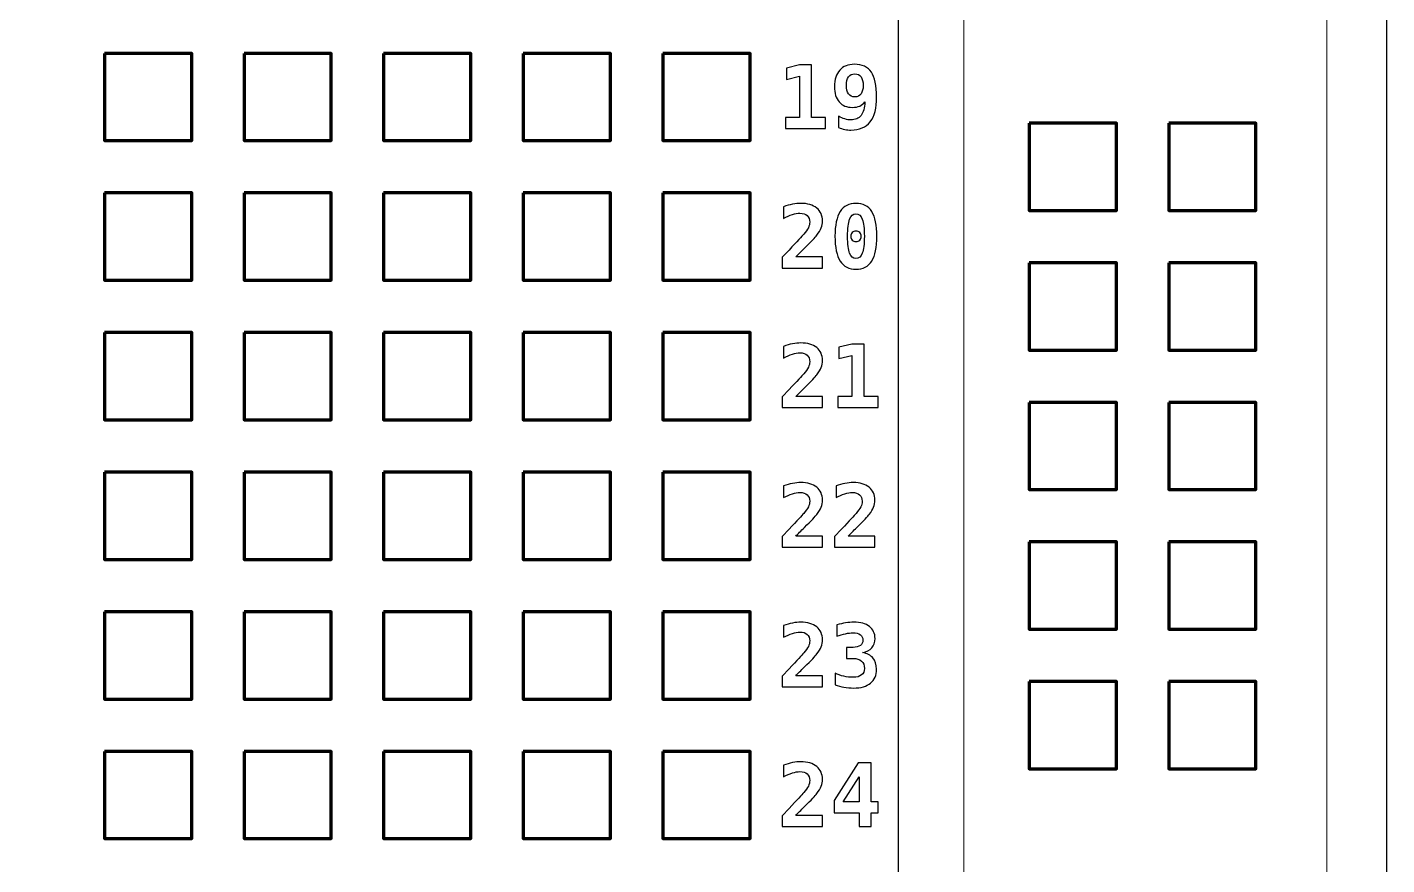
# Model space of a CAD drawing. Header units: centimetres. Extents: x -16.4 to -4.5, y -20.8 to -8.9.
# Drawn here: x -10.339 to -7.865, y -17.446 to -15.922 of the extents above; entities that cross this region are included whole.
import ezdxf

# ---------------------------------------------------------------- set-up
doc = ezdxf.new("R2010")
doc.units = ezdxf.units.CM
doc.header["$MEASUREMENT"] = 0
doc.layers.add('Layer 1', color=7, linetype='Continuous')

msp = doc.modelspace()

# ---------------------------------------------------------------- linework, layer by layer
at = {"layer": 'Layer 1', "color": 250, "lineweight": 5}
msp.add_open_spline([(-12.24632, -10.9682), (-12.24632, -10.9682), (-8.75382, -10.9682), (-8.75382, -10.9682), (-8.75382, -10.9682), (-8.75382, -10.9682), (-8.75382, -19.3502), (-8.75382, -19.3502), (-8.75382, -19.3502), (-8.75382, -19.3502), (-12.24632, -19.3502), (-12.24632, -19.3502), (-12.24632, -19.3502), (-12.24632, -19.3502), (-12.24632, -10.9682), (-12.24632, -10.9682)], degree=3, knots=[0, 0, 0, 0, 0.25, 0.25, 0.25, 0.25, 0.5, 0.5, 0.5, 0.5, 0.75, 0.75, 0.75, 0.75, 1, 1, 1, 1], dxfattribs=at)
at = {"layer": 'Layer 1', "color": 250, "lineweight": 25}
msp.add_open_spline([(-8.75386, -10.9682), (-8.75386, -10.9682), (-7.86486, -10.9682), (-7.86486, -10.9682), (-7.86486, -10.9682), (-7.86486, -10.9682), (-7.86486, -19.3502), (-7.86486, -19.3502), (-7.86486, -19.3502), (-7.86486, -19.3502), (-8.75386, -19.3502), (-8.75386, -19.3502), (-8.75386, -19.3502), (-8.75386, -19.3502), (-8.75386, -10.9682), (-8.75386, -10.9682)], degree=3, knots=[0, 0, 0, 0, 0.25, 0.25, 0.25, 0.25, 0.5, 0.5, 0.5, 0.5, 0.75, 0.75, 0.75, 0.75, 1, 1, 1, 1], dxfattribs=at)
at = {"layer": 'Layer 1', "color": 1, "lineweight": 20}
msp.add_open_spline([(-8.63448, -11.39342), (-8.63448, -11.39342), (-8.63448, -18.92579), (-8.63448, -18.92579)], degree=3, dxfattribs=at)
at = {"layer": 'Layer 1', "color": 186, "lineweight": 20}
msp.add_open_spline([(-7.97408, -11.39342), (-7.97408, -11.39342), (-7.97408, -18.92579), (-7.97408, -18.92579)], degree=3, dxfattribs=at)
at = {"layer": 'Layer 1', "color": 250, "lineweight": 158}
for points in [[(-10.19844, -15.96923), (-10.19844, -15.96923), (-10.03969, -15.96923), (-10.03969, -15.96923), (-10.03969, -15.96923), (-10.03969, -15.96923), (-10.03969, -16.12798), (-10.03969, -16.12798), (-10.03969, -16.12798), (-10.03969, -16.12798), (-10.19844, -16.12798), (-10.19844, -16.12798), (-10.19844, -16.12798), (-10.19844, -16.12798), (-10.19844, -15.96923), (-10.19844, -15.96923)], [(-9.94444, -15.96923), (-9.94444, -15.96923), (-9.78569, -15.96923), (-9.78569, -15.96923), (-9.78569, -15.96923), (-9.78569, -15.96923), (-9.78569, -16.12798), (-9.78569, -16.12798), (-9.78569, -16.12798), (-9.78569, -16.12798), (-9.94444, -16.12798), (-9.94444, -16.12798), (-9.94444, -16.12798), (-9.94444, -16.12798), (-9.94444, -15.96923), (-9.94444, -15.96923)], [(-9.69044, -15.96923), (-9.69044, -15.96923), (-9.53169, -15.96923), (-9.53169, -15.96923), (-9.53169, -15.96923), (-9.53169, -15.96923), (-9.53169, -16.12798), (-9.53169, -16.12798), (-9.53169, -16.12798), (-9.53169, -16.12798), (-9.69044, -16.12798), (-9.69044, -16.12798), (-9.69044, -16.12798), (-9.69044, -16.12798), (-9.69044, -15.96923), (-9.69044, -15.96923)], [(-9.43644, -15.96923), (-9.43644, -15.96923), (-9.27769, -15.96923), (-9.27769, -15.96923), (-9.27769, -15.96923), (-9.27769, -15.96923), (-9.27769, -16.12798), (-9.27769, -16.12798), (-9.27769, -16.12798), (-9.27769, -16.12798), (-9.43644, -16.12798), (-9.43644, -16.12798), (-9.43644, -16.12798), (-9.43644, -16.12798), (-9.43644, -15.96923), (-9.43644, -15.96923)], [(-9.18244, -15.96923), (-9.18244, -15.96923), (-9.02369, -15.96923), (-9.02369, -15.96923), (-9.02369, -15.96923), (-9.02369, -15.96923), (-9.02369, -16.12798), (-9.02369, -16.12798), (-9.02369, -16.12798), (-9.02369, -16.12798), (-9.18244, -16.12798), (-9.18244, -16.12798), (-9.18244, -16.12798), (-9.18244, -16.12798), (-9.18244, -15.96923), (-9.18244, -15.96923)], [(-8.51573, -16.09623), (-8.51573, -16.09623), (-8.35698, -16.09623), (-8.35698, -16.09623), (-8.35698, -16.09623), (-8.35698, -16.09623), (-8.35698, -16.25498), (-8.35698, -16.25498), (-8.35698, -16.25498), (-8.35698, -16.25498), (-8.51573, -16.25498), (-8.51573, -16.25498), (-8.51573, -16.25498), (-8.51573, -16.25498), (-8.51573, -16.09623), (-8.51573, -16.09623)], [(-8.26173, -16.09623), (-8.26173, -16.09623), (-8.10298, -16.09623), (-8.10298, -16.09623), (-8.10298, -16.09623), (-8.10298, -16.09623), (-8.10298, -16.25498), (-8.10298, -16.25498), (-8.10298, -16.25498), (-8.10298, -16.25498), (-8.26173, -16.25498), (-8.26173, -16.25498), (-8.26173, -16.25498), (-8.26173, -16.25498), (-8.26173, -16.09623), (-8.26173, -16.09623)], [(-10.19844, -16.22323), (-10.19844, -16.22323), (-10.03969, -16.22323), (-10.03969, -16.22323), (-10.03969, -16.22323), (-10.03969, -16.22323), (-10.03969, -16.38198), (-10.03969, -16.38198), (-10.03969, -16.38198), (-10.03969, -16.38198), (-10.19844, -16.38198), (-10.19844, -16.38198), (-10.19844, -16.38198), (-10.19844, -16.38198), (-10.19844, -16.22323), (-10.19844, -16.22323)], [(-9.94444, -16.22323), (-9.94444, -16.22323), (-9.78569, -16.22323), (-9.78569, -16.22323), (-9.78569, -16.22323), (-9.78569, -16.22323), (-9.78569, -16.38198), (-9.78569, -16.38198), (-9.78569, -16.38198), (-9.78569, -16.38198), (-9.94444, -16.38198), (-9.94444, -16.38198), (-9.94444, -16.38198), (-9.94444, -16.38198), (-9.94444, -16.22323), (-9.94444, -16.22323)], [(-9.69044, -16.22323), (-9.69044, -16.22323), (-9.53169, -16.22323), (-9.53169, -16.22323), (-9.53169, -16.22323), (-9.53169, -16.22323), (-9.53169, -16.38198), (-9.53169, -16.38198), (-9.53169, -16.38198), (-9.53169, -16.38198), (-9.69044, -16.38198), (-9.69044, -16.38198), (-9.69044, -16.38198), (-9.69044, -16.38198), (-9.69044, -16.22323), (-9.69044, -16.22323)], [(-9.43644, -16.22323), (-9.43644, -16.22323), (-9.27769, -16.22323), (-9.27769, -16.22323), (-9.27769, -16.22323), (-9.27769, -16.22323), (-9.27769, -16.38198), (-9.27769, -16.38198), (-9.27769, -16.38198), (-9.27769, -16.38198), (-9.43644, -16.38198), (-9.43644, -16.38198), (-9.43644, -16.38198), (-9.43644, -16.38198), (-9.43644, -16.22323), (-9.43644, -16.22323)], [(-9.18244, -16.22323), (-9.18244, -16.22323), (-9.02369, -16.22323), (-9.02369, -16.22323), (-9.02369, -16.22323), (-9.02369, -16.22323), (-9.02369, -16.38198), (-9.02369, -16.38198), (-9.02369, -16.38198), (-9.02369, -16.38198), (-9.18244, -16.38198), (-9.18244, -16.38198), (-9.18244, -16.38198), (-9.18244, -16.38198), (-9.18244, -16.22323), (-9.18244, -16.22323)], [(-8.51573, -16.35023), (-8.51573, -16.35023), (-8.35698, -16.35023), (-8.35698, -16.35023), (-8.35698, -16.35023), (-8.35698, -16.35023), (-8.35698, -16.50898), (-8.35698, -16.50898), (-8.35698, -16.50898), (-8.35698, -16.50898), (-8.51573, -16.50898), (-8.51573, -16.50898), (-8.51573, -16.50898), (-8.51573, -16.50898), (-8.51573, -16.35023), (-8.51573, -16.35023)], [(-8.26173, -16.35023), (-8.26173, -16.35023), (-8.10298, -16.35023), (-8.10298, -16.35023), (-8.10298, -16.35023), (-8.10298, -16.35023), (-8.10298, -16.50898), (-8.10298, -16.50898), (-8.10298, -16.50898), (-8.10298, -16.50898), (-8.26173, -16.50898), (-8.26173, -16.50898), (-8.26173, -16.50898), (-8.26173, -16.50898), (-8.26173, -16.35023), (-8.26173, -16.35023)], [(-10.19844, -16.47723), (-10.19844, -16.47723), (-10.03969, -16.47723), (-10.03969, -16.47723), (-10.03969, -16.47723), (-10.03969, -16.47723), (-10.03969, -16.63598), (-10.03969, -16.63598), (-10.03969, -16.63598), (-10.03969, -16.63598), (-10.19844, -16.63598), (-10.19844, -16.63598), (-10.19844, -16.63598), (-10.19844, -16.63598), (-10.19844, -16.47723), (-10.19844, -16.47723)], [(-9.94444, -16.47723), (-9.94444, -16.47723), (-9.78569, -16.47723), (-9.78569, -16.47723), (-9.78569, -16.47723), (-9.78569, -16.47723), (-9.78569, -16.63598), (-9.78569, -16.63598), (-9.78569, -16.63598), (-9.78569, -16.63598), (-9.94444, -16.63598), (-9.94444, -16.63598), (-9.94444, -16.63598), (-9.94444, -16.63598), (-9.94444, -16.47723), (-9.94444, -16.47723)], [(-9.69044, -16.47723), (-9.69044, -16.47723), (-9.53169, -16.47723), (-9.53169, -16.47723), (-9.53169, -16.47723), (-9.53169, -16.47723), (-9.53169, -16.63598), (-9.53169, -16.63598), (-9.53169, -16.63598), (-9.53169, -16.63598), (-9.69044, -16.63598), (-9.69044, -16.63598), (-9.69044, -16.63598), (-9.69044, -16.63598), (-9.69044, -16.47723), (-9.69044, -16.47723)], [(-9.43644, -16.47723), (-9.43644, -16.47723), (-9.27769, -16.47723), (-9.27769, -16.47723), (-9.27769, -16.47723), (-9.27769, -16.47723), (-9.27769, -16.63598), (-9.27769, -16.63598), (-9.27769, -16.63598), (-9.27769, -16.63598), (-9.43644, -16.63598), (-9.43644, -16.63598), (-9.43644, -16.63598), (-9.43644, -16.63598), (-9.43644, -16.47723), (-9.43644, -16.47723)], [(-9.18244, -16.47723), (-9.18244, -16.47723), (-9.02369, -16.47723), (-9.02369, -16.47723), (-9.02369, -16.47723), (-9.02369, -16.47723), (-9.02369, -16.63598), (-9.02369, -16.63598), (-9.02369, -16.63598), (-9.02369, -16.63598), (-9.18244, -16.63598), (-9.18244, -16.63598), (-9.18244, -16.63598), (-9.18244, -16.63598), (-9.18244, -16.47723), (-9.18244, -16.47723)], [(-8.51573, -16.60423), (-8.51573, -16.60423), (-8.35698, -16.60423), (-8.35698, -16.60423), (-8.35698, -16.60423), (-8.35698, -16.60423), (-8.35698, -16.76298), (-8.35698, -16.76298), (-8.35698, -16.76298), (-8.35698, -16.76298), (-8.51573, -16.76298), (-8.51573, -16.76298), (-8.51573, -16.76298), (-8.51573, -16.76298), (-8.51573, -16.60423), (-8.51573, -16.60423)], [(-8.26173, -16.60423), (-8.26173, -16.60423), (-8.10298, -16.60423), (-8.10298, -16.60423), (-8.10298, -16.60423), (-8.10298, -16.60423), (-8.10298, -16.76298), (-8.10298, -16.76298), (-8.10298, -16.76298), (-8.10298, -16.76298), (-8.26173, -16.76298), (-8.26173, -16.76298), (-8.26173, -16.76298), (-8.26173, -16.76298), (-8.26173, -16.60423), (-8.26173, -16.60423)], [(-10.19844, -16.73123), (-10.19844, -16.73123), (-10.03969, -16.73123), (-10.03969, -16.73123), (-10.03969, -16.73123), (-10.03969, -16.73123), (-10.03969, -16.88998), (-10.03969, -16.88998), (-10.03969, -16.88998), (-10.03969, -16.88998), (-10.19844, -16.88998), (-10.19844, -16.88998), (-10.19844, -16.88998), (-10.19844, -16.88998), (-10.19844, -16.73123), (-10.19844, -16.73123)], [(-9.94444, -16.73123), (-9.94444, -16.73123), (-9.78569, -16.73123), (-9.78569, -16.73123), (-9.78569, -16.73123), (-9.78569, -16.73123), (-9.78569, -16.88998), (-9.78569, -16.88998), (-9.78569, -16.88998), (-9.78569, -16.88998), (-9.94444, -16.88998), (-9.94444, -16.88998), (-9.94444, -16.88998), (-9.94444, -16.88998), (-9.94444, -16.73123), (-9.94444, -16.73123)], [(-9.69044, -16.73123), (-9.69044, -16.73123), (-9.53169, -16.73123), (-9.53169, -16.73123), (-9.53169, -16.73123), (-9.53169, -16.73123), (-9.53169, -16.88998), (-9.53169, -16.88998), (-9.53169, -16.88998), (-9.53169, -16.88998), (-9.69044, -16.88998), (-9.69044, -16.88998), (-9.69044, -16.88998), (-9.69044, -16.88998), (-9.69044, -16.73123), (-9.69044, -16.73123)], [(-9.43644, -16.73123), (-9.43644, -16.73123), (-9.27769, -16.73123), (-9.27769, -16.73123), (-9.27769, -16.73123), (-9.27769, -16.73123), (-9.27769, -16.88998), (-9.27769, -16.88998), (-9.27769, -16.88998), (-9.27769, -16.88998), (-9.43644, -16.88998), (-9.43644, -16.88998), (-9.43644, -16.88998), (-9.43644, -16.88998), (-9.43644, -16.73123), (-9.43644, -16.73123)], [(-9.18244, -16.73123), (-9.18244, -16.73123), (-9.02369, -16.73123), (-9.02369, -16.73123), (-9.02369, -16.73123), (-9.02369, -16.73123), (-9.02369, -16.88998), (-9.02369, -16.88998), (-9.02369, -16.88998), (-9.02369, -16.88998), (-9.18244, -16.88998), (-9.18244, -16.88998), (-9.18244, -16.88998), (-9.18244, -16.88998), (-9.18244, -16.73123), (-9.18244, -16.73123)], [(-8.51573, -16.85823), (-8.51573, -16.85823), (-8.35698, -16.85823), (-8.35698, -16.85823), (-8.35698, -16.85823), (-8.35698, -16.85823), (-8.35698, -17.01698), (-8.35698, -17.01698), (-8.35698, -17.01698), (-8.35698, -17.01698), (-8.51573, -17.01698), (-8.51573, -17.01698), (-8.51573, -17.01698), (-8.51573, -17.01698), (-8.51573, -16.85823), (-8.51573, -16.85823)], [(-8.26173, -16.85823), (-8.26173, -16.85823), (-8.10298, -16.85823), (-8.10298, -16.85823), (-8.10298, -16.85823), (-8.10298, -16.85823), (-8.10298, -17.01698), (-8.10298, -17.01698), (-8.10298, -17.01698), (-8.10298, -17.01698), (-8.26173, -17.01698), (-8.26173, -17.01698), (-8.26173, -17.01698), (-8.26173, -17.01698), (-8.26173, -16.85823), (-8.26173, -16.85823)], [(-10.19844, -16.98523), (-10.19844, -16.98523), (-10.03969, -16.98523), (-10.03969, -16.98523), (-10.03969, -16.98523), (-10.03969, -16.98523), (-10.03969, -17.14398), (-10.03969, -17.14398), (-10.03969, -17.14398), (-10.03969, -17.14398), (-10.19844, -17.14398), (-10.19844, -17.14398), (-10.19844, -17.14398), (-10.19844, -17.14398), (-10.19844, -16.98523), (-10.19844, -16.98523)], [(-9.94444, -16.98523), (-9.94444, -16.98523), (-9.78569, -16.98523), (-9.78569, -16.98523), (-9.78569, -16.98523), (-9.78569, -16.98523), (-9.78569, -17.14398), (-9.78569, -17.14398), (-9.78569, -17.14398), (-9.78569, -17.14398), (-9.94444, -17.14398), (-9.94444, -17.14398), (-9.94444, -17.14398), (-9.94444, -17.14398), (-9.94444, -16.98523), (-9.94444, -16.98523)], [(-9.69044, -16.98523), (-9.69044, -16.98523), (-9.53169, -16.98523), (-9.53169, -16.98523), (-9.53169, -16.98523), (-9.53169, -16.98523), (-9.53169, -17.14398), (-9.53169, -17.14398), (-9.53169, -17.14398), (-9.53169, -17.14398), (-9.69044, -17.14398), (-9.69044, -17.14398), (-9.69044, -17.14398), (-9.69044, -17.14398), (-9.69044, -16.98523), (-9.69044, -16.98523)], [(-9.43644, -16.98523), (-9.43644, -16.98523), (-9.27769, -16.98523), (-9.27769, -16.98523), (-9.27769, -16.98523), (-9.27769, -16.98523), (-9.27769, -17.14398), (-9.27769, -17.14398), (-9.27769, -17.14398), (-9.27769, -17.14398), (-9.43644, -17.14398), (-9.43644, -17.14398), (-9.43644, -17.14398), (-9.43644, -17.14398), (-9.43644, -16.98523), (-9.43644, -16.98523)], [(-9.18244, -16.98523), (-9.18244, -16.98523), (-9.02369, -16.98523), (-9.02369, -16.98523), (-9.02369, -16.98523), (-9.02369, -16.98523), (-9.02369, -17.14398), (-9.02369, -17.14398), (-9.02369, -17.14398), (-9.02369, -17.14398), (-9.18244, -17.14398), (-9.18244, -17.14398), (-9.18244, -17.14398), (-9.18244, -17.14398), (-9.18244, -16.98523), (-9.18244, -16.98523)], [(-8.51573, -17.11223), (-8.51573, -17.11223), (-8.35698, -17.11223), (-8.35698, -17.11223), (-8.35698, -17.11223), (-8.35698, -17.11223), (-8.35698, -17.27098), (-8.35698, -17.27098), (-8.35698, -17.27098), (-8.35698, -17.27098), (-8.51573, -17.27098), (-8.51573, -17.27098), (-8.51573, -17.27098), (-8.51573, -17.27098), (-8.51573, -17.11223), (-8.51573, -17.11223)], [(-8.26173, -17.11223), (-8.26173, -17.11223), (-8.10298, -17.11223), (-8.10298, -17.11223), (-8.10298, -17.11223), (-8.10298, -17.11223), (-8.10298, -17.27098), (-8.10298, -17.27098), (-8.10298, -17.27098), (-8.10298, -17.27098), (-8.26173, -17.27098), (-8.26173, -17.27098), (-8.26173, -17.27098), (-8.26173, -17.27098), (-8.26173, -17.11223), (-8.26173, -17.11223)], [(-10.19844, -17.23923), (-10.19844, -17.23923), (-10.03969, -17.23923), (-10.03969, -17.23923), (-10.03969, -17.23923), (-10.03969, -17.23923), (-10.03969, -17.39798), (-10.03969, -17.39798), (-10.03969, -17.39798), (-10.03969, -17.39798), (-10.19844, -17.39798), (-10.19844, -17.39798), (-10.19844, -17.39798), (-10.19844, -17.39798), (-10.19844, -17.23923), (-10.19844, -17.23923)], [(-9.94444, -17.23923), (-9.94444, -17.23923), (-9.78569, -17.23923), (-9.78569, -17.23923), (-9.78569, -17.23923), (-9.78569, -17.23923), (-9.78569, -17.39798), (-9.78569, -17.39798), (-9.78569, -17.39798), (-9.78569, -17.39798), (-9.94444, -17.39798), (-9.94444, -17.39798), (-9.94444, -17.39798), (-9.94444, -17.39798), (-9.94444, -17.23923), (-9.94444, -17.23923)], [(-9.69044, -17.23923), (-9.69044, -17.23923), (-9.53169, -17.23923), (-9.53169, -17.23923), (-9.53169, -17.23923), (-9.53169, -17.23923), (-9.53169, -17.39798), (-9.53169, -17.39798), (-9.53169, -17.39798), (-9.53169, -17.39798), (-9.69044, -17.39798), (-9.69044, -17.39798), (-9.69044, -17.39798), (-9.69044, -17.39798), (-9.69044, -17.23923), (-9.69044, -17.23923)], [(-9.43644, -17.23923), (-9.43644, -17.23923), (-9.27769, -17.23923), (-9.27769, -17.23923), (-9.27769, -17.23923), (-9.27769, -17.23923), (-9.27769, -17.39798), (-9.27769, -17.39798), (-9.27769, -17.39798), (-9.27769, -17.39798), (-9.43644, -17.39798), (-9.43644, -17.39798), (-9.43644, -17.39798), (-9.43644, -17.39798), (-9.43644, -17.23923), (-9.43644, -17.23923)], [(-9.18244, -17.23923), (-9.18244, -17.23923), (-9.02369, -17.23923), (-9.02369, -17.23923), (-9.02369, -17.23923), (-9.02369, -17.23923), (-9.02369, -17.39798), (-9.02369, -17.39798), (-9.02369, -17.39798), (-9.02369, -17.39798), (-9.18244, -17.39798), (-9.18244, -17.39798), (-9.18244, -17.39798), (-9.18244, -17.39798), (-9.18244, -17.23923), (-9.18244, -17.23923)]]:
    msp.add_open_spline(points, degree=3, knots=[0, 0, 0, 0, 0.25, 0.25, 0.25, 0.25, 0.5, 0.5, 0.5, 0.5, 0.75, 0.75, 0.75, 0.75, 1, 1, 1, 1], dxfattribs=at)
at = {"layer": 'Layer 1'}
for points, knots in [([(-8.95938, -16.08562), (-8.95938, -16.08562), (-8.93385, -16.08562), (-8.93385, -16.08562), (-8.93385, -16.08562), (-8.93385, -16.08562), (-8.93385, -16.01064), (-8.93385, -16.01064), (-8.93385, -16.01064), (-8.93385, -16.01064), (-8.95758, -16.01653), (-8.95758, -16.01653), (-8.95758, -16.01653), (-8.95758, -16.01653), (-8.95758, -15.99595), (-8.95758, -15.99595), (-8.95758, -15.99595), (-8.95758, -15.99595), (-8.93369, -15.99022), (-8.93369, -15.99022), (-8.93369, -15.99022), (-8.93369, -15.99022), (-8.91164, -15.99022), (-8.91164, -15.99022), (-8.91164, -15.99022), (-8.91164, -15.99022), (-8.91164, -16.08562), (-8.91164, -16.08562), (-8.91164, -16.08562), (-8.91164, -16.08562), (-8.88611, -16.08562), (-8.88611, -16.08562), (-8.88611, -16.08562), (-8.88611, -16.08562), (-8.88611, -16.10574), (-8.88611, -16.10574), (-8.88611, -16.10574), (-8.88611, -16.10574), (-8.95938, -16.10574), (-8.95938, -16.10574), (-8.95938, -16.10574), (-8.95938, -16.10574), (-8.95938, -16.08562), (-8.95938, -16.08562)], [0, 0, 0, 0, 0.0909091, 0.0909091, 0.0909091, 0.0909091, 0.1818182, 0.1818182, 0.1818182, 0.1818182, 0.2727273, 0.2727273, 0.2727273, 0.2727273, 0.3636364, 0.3636364, 0.3636364, 0.3636364, 0.4545455, 0.4545455, 0.4545455, 0.4545455, 0.5454545, 0.5454545, 0.5454545, 0.5454545, 0.6363636, 0.6363636, 0.6363636, 0.6363636, 0.7272727, 0.7272727, 0.7272727, 0.7272727, 0.8181818, 0.8181818, 0.8181818, 0.8181818, 0.9090909, 0.9090909, 0.9090909, 0.9090909, 1, 1, 1, 1]), ([(-8.86285, -16.10418), (-8.86285, -16.10418), (-8.86285, -16.08337), (-8.86285, -16.08337), (-8.86285, -16.08337), (-8.85878, -16.08575), (-8.85487, -16.08749), (-8.85113, -16.08863), (-8.85113, -16.08863), (-8.84741, -16.08976), (-8.84381, -16.09034), (-8.84035, -16.09034), (-8.84035, -16.09034), (-8.83217, -16.09034), (-8.82591, -16.0876), (-8.8216, -16.0821), (-8.8216, -16.0821), (-8.8173, -16.07661), (-8.81503, -16.0684), (-8.81476, -16.05746), (-8.81476, -16.05746), (-8.81719, -16.06082), (-8.82028, -16.06333), (-8.82403, -16.06502), (-8.82403, -16.06502), (-8.82781, -16.06668), (-8.83227, -16.06752), (-8.83742, -16.06752), (-8.83742, -16.06752), (-8.8478, -16.06752), (-8.85579, -16.06422), (-8.86147, -16.05765), (-8.86147, -16.05765), (-8.86715, -16.05107), (-8.86998, -16.04175), (-8.86998, -16.02968), (-8.86998, -16.02968), (-8.86998, -16.01679), (-8.86681, -16.00681), (-8.86047, -15.99973), (-8.86047, -15.99973), (-8.8541, -15.99268), (-8.84516, -15.98914), (-8.83354, -15.98914), (-8.83354, -15.98914), (-8.81946, -15.98914), (-8.80924, -15.99384), (-8.80288, -16.00327), (-8.80288, -16.00327), (-8.79652, -16.01267), (-8.79333, -16.02788), (-8.79333, -16.04888), (-8.79333, -16.04888), (-8.79333, -16.06882), (-8.79721, -16.08379), (-8.80499, -16.09378), (-8.80499, -16.09378), (-8.81278, -16.10376), (-8.82446, -16.10875), (-8.84004, -16.10875), (-8.84004, -16.10875), (-8.84366, -16.10875), (-8.84738, -16.10835), (-8.85121, -16.10759), (-8.85121, -16.10759), (-8.85506, -16.10682), (-8.85894, -16.10569), (-8.86285, -16.10418)], [0, 0, 0, 0, 0.0588235, 0.0588235, 0.0588235, 0.0588235, 0.1176471, 0.1176471, 0.1176471, 0.1176471, 0.1764706, 0.1764706, 0.1764706, 0.1764706, 0.2352941, 0.2352941, 0.2352941, 0.2352941, 0.2941176, 0.2941176, 0.2941176, 0.2941176, 0.3529412, 0.3529412, 0.3529412, 0.3529412, 0.4117647, 0.4117647, 0.4117647, 0.4117647, 0.4705882, 0.4705882, 0.4705882, 0.4705882, 0.5294118, 0.5294118, 0.5294118, 0.5294118, 0.5882353, 0.5882353, 0.5882353, 0.5882353, 0.6470588, 0.6470588, 0.6470588, 0.6470588, 0.7058824, 0.7058824, 0.7058824, 0.7058824, 0.7647059, 0.7647059, 0.7647059, 0.7647059, 0.8235294, 0.8235294, 0.8235294, 0.8235294, 0.8823529, 0.8823529, 0.8823529, 0.8823529, 0.9411765, 0.9411765, 0.9411765, 0.9411765, 1, 1, 1, 1]), ([(-8.83293, -16.0484), (-8.82805, -16.0484), (-8.8243, -16.04661), (-8.82168, -16.04302), (-8.82168, -16.04302), (-8.81907, -16.03945), (-8.81777, -16.03425), (-8.81777, -16.02743), (-8.81777, -16.02743), (-8.81777, -16.02067), (-8.81907, -16.0155), (-8.82168, -16.01193), (-8.82168, -16.01193), (-8.8243, -16.00834), (-8.82805, -16.00654), (-8.83293, -16.00654), (-8.83293, -16.00654), (-8.8379, -16.00654), (-8.8417, -16.00834), (-8.84434, -16.01193), (-8.84434, -16.01193), (-8.84701, -16.0155), (-8.84833, -16.02067), (-8.84833, -16.02743), (-8.84833, -16.02743), (-8.84833, -16.0342), (-8.84701, -16.03937), (-8.84434, -16.04299), (-8.84434, -16.04299), (-8.8417, -16.04661), (-8.8379, -16.0484), (-8.83293, -16.0484)], [0, 0, 0, 0, 0.125, 0.125, 0.125, 0.125, 0.25, 0.25, 0.25, 0.25, 0.375, 0.375, 0.375, 0.375, 0.5, 0.5, 0.5, 0.5, 0.625, 0.625, 0.625, 0.625, 0.75, 0.75, 0.75, 0.75, 0.875, 0.875, 0.875, 0.875, 1, 1, 1, 1]), ([(-8.94037, -16.33962), (-8.94037, -16.33962), (-8.89171, -16.33962), (-8.89171, -16.33962), (-8.89171, -16.33962), (-8.89171, -16.33962), (-8.89171, -16.35974), (-8.89171, -16.35974), (-8.89171, -16.35974), (-8.89171, -16.35974), (-8.96503, -16.35974), (-8.96503, -16.35974), (-8.96503, -16.35974), (-8.96503, -16.35974), (-8.96503, -16.34022), (-8.96503, -16.34022), (-8.96503, -16.34022), (-8.96503, -16.34022), (-8.95264, -16.3271), (-8.95264, -16.3271), (-8.95264, -16.3271), (-8.93797, -16.31146), (-8.92904, -16.30185), (-8.9259, -16.29823), (-8.9259, -16.29823), (-8.92204, -16.29379), (-8.91924, -16.28986), (-8.91755, -16.28643), (-8.91755, -16.28643), (-8.91584, -16.28299), (-8.91499, -16.27961), (-8.91499, -16.27626), (-8.91499, -16.27626), (-8.91499, -16.27111), (-8.91655, -16.26712), (-8.91967, -16.26432), (-8.91967, -16.26432), (-8.92278, -16.26149), (-8.92722, -16.2601), (-8.93293, -16.2601), (-8.93293, -16.2601), (-8.93702, -16.2601), (-8.94159, -16.26091), (-8.94666, -16.26252), (-8.94666, -16.26252), (-8.95175, -16.26416), (-8.95703, -16.26651), (-8.96255, -16.2696), (-8.96255, -16.2696), (-8.96255, -16.2696), (-8.96255, -16.24832), (-8.96255, -16.24832), (-8.96255, -16.24832), (-8.95703, -16.24631), (-8.95164, -16.24478), (-8.94634, -16.24372), (-8.94634, -16.24372), (-8.94106, -16.24266), (-8.93599, -16.24214), (-8.93116, -16.24214), (-8.93116, -16.24214), (-8.91893, -16.24214), (-8.90931, -16.24499), (-8.90234, -16.25069), (-8.90234, -16.25069), (-8.89535, -16.25637), (-8.89187, -16.26416), (-8.89187, -16.27401), (-8.89187, -16.27401), (-8.89187, -16.27856), (-8.89263, -16.28281), (-8.89414, -16.28677), (-8.89414, -16.28677), (-8.89567, -16.29076), (-8.89828, -16.29517), (-8.902, -16.3), (-8.902, -16.3), (-8.90472, -16.30351), (-8.91222, -16.31141), (-8.9245, -16.32369), (-8.9245, -16.32369), (-8.93116, -16.33032), (-8.93644, -16.33565), (-8.94037, -16.33962)], [0, 0, 0, 0, 0.047619, 0.047619, 0.047619, 0.047619, 0.0952381, 0.0952381, 0.0952381, 0.0952381, 0.1428571, 0.1428571, 0.1428571, 0.1428571, 0.1904762, 0.1904762, 0.1904762, 0.1904762, 0.2380952, 0.2380952, 0.2380952, 0.2380952, 0.2857143, 0.2857143, 0.2857143, 0.2857143, 0.3333333, 0.3333333, 0.3333333, 0.3333333, 0.3809524, 0.3809524, 0.3809524, 0.3809524, 0.4285714, 0.4285714, 0.4285714, 0.4285714, 0.4761905, 0.4761905, 0.4761905, 0.4761905, 0.5238095, 0.5238095, 0.5238095, 0.5238095, 0.5714286, 0.5714286, 0.5714286, 0.5714286, 0.6190476, 0.6190476, 0.6190476, 0.6190476, 0.6666667, 0.6666667, 0.6666667, 0.6666667, 0.7142857, 0.7142857, 0.7142857, 0.7142857, 0.7619048, 0.7619048, 0.7619048, 0.7619048, 0.8095238, 0.8095238, 0.8095238, 0.8095238, 0.8571429, 0.8571429, 0.8571429, 0.8571429, 0.9047619, 0.9047619, 0.9047619, 0.9047619, 0.952381, 0.952381, 0.952381, 0.952381, 1, 1, 1, 1]), ([(-8.86905, -16.30209), (-8.86905, -16.28209), (-8.86588, -16.26709), (-8.85954, -16.25711), (-8.85954, -16.25711), (-8.85318, -16.24713), (-8.84366, -16.24214), (-8.8309, -16.24214), (-8.8309, -16.24214), (-8.81812, -16.24214), (-8.80856, -16.2471), (-8.80219, -16.25706), (-8.80219, -16.25706), (-8.79586, -16.26701), (-8.79269, -16.28204), (-8.79269, -16.30209), (-8.79269, -16.30209), (-8.79269, -16.32211), (-8.79586, -16.33711), (-8.80219, -16.34706), (-8.80219, -16.34706), (-8.80856, -16.35702), (-8.81812, -16.36198), (-8.8309, -16.36198), (-8.8309, -16.36198), (-8.84366, -16.36198), (-8.85318, -16.35699), (-8.85954, -16.34701), (-8.85954, -16.34701), (-8.86588, -16.33703), (-8.86905, -16.32205), (-8.86905, -16.30209)], [0, 0, 0, 0, 0.125, 0.125, 0.125, 0.125, 0.25, 0.25, 0.25, 0.25, 0.375, 0.375, 0.375, 0.375, 0.5, 0.5, 0.5, 0.5, 0.625, 0.625, 0.625, 0.625, 0.75, 0.75, 0.75, 0.75, 0.875, 0.875, 0.875, 0.875, 1, 1, 1, 1]), ([(-8.8309, -16.26147), (-8.83618, -16.26147), (-8.84001, -16.26469), (-8.84244, -16.27113), (-8.84244, -16.27113), (-8.84487, -16.2776), (-8.84609, -16.2879), (-8.84609, -16.30209), (-8.84609, -16.30209), (-8.84609, -16.31624), (-8.84487, -16.32652), (-8.84244, -16.33299), (-8.84244, -16.33299), (-8.84001, -16.33943), (-8.83618, -16.34265), (-8.8309, -16.34265), (-8.8309, -16.34265), (-8.82559, -16.34265), (-8.82174, -16.33943), (-8.81931, -16.33299), (-8.81931, -16.33299), (-8.81688, -16.32652), (-8.81566, -16.31624), (-8.81566, -16.30209), (-8.81566, -16.30209), (-8.81566, -16.2879), (-8.81688, -16.2776), (-8.81931, -16.27113), (-8.81931, -16.27113), (-8.82174, -16.26469), (-8.82559, -16.26147), (-8.8309, -16.26147)], [0, 0, 0, 0, 0.125, 0.125, 0.125, 0.125, 0.25, 0.25, 0.25, 0.25, 0.375, 0.375, 0.375, 0.375, 0.5, 0.5, 0.5, 0.5, 0.625, 0.625, 0.625, 0.625, 0.75, 0.75, 0.75, 0.75, 0.875, 0.875, 0.875, 0.875, 1, 1, 1, 1]), ([(-8.84051, -16.30209), (-8.84051, -16.29937), (-8.83959, -16.29707), (-8.83771, -16.29522), (-8.83771, -16.29522), (-8.83587, -16.29335), (-8.83359, -16.29242), (-8.8309, -16.29242), (-8.8309, -16.29242), (-8.82818, -16.29242), (-8.82588, -16.29335), (-8.82403, -16.29522), (-8.82403, -16.29522), (-8.82216, -16.29707), (-8.82123, -16.29937), (-8.82123, -16.30209), (-8.82123, -16.30209), (-8.82123, -16.30478), (-8.82216, -16.30705), (-8.82403, -16.3089), (-8.82403, -16.3089), (-8.82588, -16.31078), (-8.82818, -16.3117), (-8.8309, -16.3117), (-8.8309, -16.3117), (-8.83359, -16.3117), (-8.83587, -16.31078), (-8.83771, -16.30895), (-8.83771, -16.30895), (-8.83959, -16.30713), (-8.84051, -16.30483), (-8.84051, -16.30209)], [0, 0, 0, 0, 0.125, 0.125, 0.125, 0.125, 0.25, 0.25, 0.25, 0.25, 0.375, 0.375, 0.375, 0.375, 0.5, 0.5, 0.5, 0.5, 0.625, 0.625, 0.625, 0.625, 0.75, 0.75, 0.75, 0.75, 0.875, 0.875, 0.875, 0.875, 1, 1, 1, 1]), ([(-8.94037, -16.59362), (-8.94037, -16.59362), (-8.89171, -16.59362), (-8.89171, -16.59362), (-8.89171, -16.59362), (-8.89171, -16.59362), (-8.89171, -16.61374), (-8.89171, -16.61374), (-8.89171, -16.61374), (-8.89171, -16.61374), (-8.96503, -16.61374), (-8.96503, -16.61374), (-8.96503, -16.61374), (-8.96503, -16.61374), (-8.96503, -16.59422), (-8.96503, -16.59422), (-8.96503, -16.59422), (-8.96503, -16.59422), (-8.95264, -16.5811), (-8.95264, -16.5811), (-8.95264, -16.5811), (-8.93797, -16.56546), (-8.92904, -16.55585), (-8.9259, -16.55223), (-8.9259, -16.55223), (-8.92204, -16.54779), (-8.91924, -16.54386), (-8.91755, -16.54043), (-8.91755, -16.54043), (-8.91584, -16.53699), (-8.91499, -16.53361), (-8.91499, -16.53026), (-8.91499, -16.53026), (-8.91499, -16.52511), (-8.91655, -16.52112), (-8.91967, -16.51832), (-8.91967, -16.51832), (-8.92278, -16.51549), (-8.92722, -16.5141), (-8.93293, -16.5141), (-8.93293, -16.5141), (-8.93702, -16.5141), (-8.94159, -16.51491), (-8.94666, -16.51652), (-8.94666, -16.51652), (-8.95175, -16.51816), (-8.95703, -16.52051), (-8.96255, -16.5236), (-8.96255, -16.5236), (-8.96255, -16.5236), (-8.96255, -16.50232), (-8.96255, -16.50232), (-8.96255, -16.50232), (-8.95703, -16.50031), (-8.95164, -16.49878), (-8.94634, -16.49772), (-8.94634, -16.49772), (-8.94106, -16.49666), (-8.93599, -16.49614), (-8.93116, -16.49614), (-8.93116, -16.49614), (-8.91893, -16.49614), (-8.90931, -16.49899), (-8.90234, -16.50469), (-8.90234, -16.50469), (-8.89535, -16.51037), (-8.89187, -16.51816), (-8.89187, -16.52801), (-8.89187, -16.52801), (-8.89187, -16.53256), (-8.89263, -16.53681), (-8.89414, -16.54077), (-8.89414, -16.54077), (-8.89567, -16.54476), (-8.89828, -16.54917), (-8.902, -16.554), (-8.902, -16.554), (-8.90472, -16.55751), (-8.91222, -16.56541), (-8.9245, -16.57769), (-8.9245, -16.57769), (-8.93116, -16.58432), (-8.93644, -16.58965), (-8.94037, -16.59362)], [0, 0, 0, 0, 0.047619, 0.047619, 0.047619, 0.047619, 0.0952381, 0.0952381, 0.0952381, 0.0952381, 0.1428571, 0.1428571, 0.1428571, 0.1428571, 0.1904762, 0.1904762, 0.1904762, 0.1904762, 0.2380952, 0.2380952, 0.2380952, 0.2380952, 0.2857143, 0.2857143, 0.2857143, 0.2857143, 0.3333333, 0.3333333, 0.3333333, 0.3333333, 0.3809524, 0.3809524, 0.3809524, 0.3809524, 0.4285714, 0.4285714, 0.4285714, 0.4285714, 0.4761905, 0.4761905, 0.4761905, 0.4761905, 0.5238095, 0.5238095, 0.5238095, 0.5238095, 0.5714286, 0.5714286, 0.5714286, 0.5714286, 0.6190476, 0.6190476, 0.6190476, 0.6190476, 0.6666667, 0.6666667, 0.6666667, 0.6666667, 0.7142857, 0.7142857, 0.7142857, 0.7142857, 0.7619048, 0.7619048, 0.7619048, 0.7619048, 0.8095238, 0.8095238, 0.8095238, 0.8095238, 0.8571429, 0.8571429, 0.8571429, 0.8571429, 0.9047619, 0.9047619, 0.9047619, 0.9047619, 0.952381, 0.952381, 0.952381, 0.952381, 1, 1, 1, 1]), ([(-8.86401, -16.59362), (-8.86401, -16.59362), (-8.83848, -16.59362), (-8.83848, -16.59362), (-8.83848, -16.59362), (-8.83848, -16.59362), (-8.83848, -16.51864), (-8.83848, -16.51864), (-8.83848, -16.51864), (-8.83848, -16.51864), (-8.86221, -16.52453), (-8.86221, -16.52453), (-8.86221, -16.52453), (-8.86221, -16.52453), (-8.86221, -16.50395), (-8.86221, -16.50395), (-8.86221, -16.50395), (-8.86221, -16.50395), (-8.83832, -16.49822), (-8.83832, -16.49822), (-8.83832, -16.49822), (-8.83832, -16.49822), (-8.81627, -16.49822), (-8.81627, -16.49822), (-8.81627, -16.49822), (-8.81627, -16.49822), (-8.81627, -16.59362), (-8.81627, -16.59362), (-8.81627, -16.59362), (-8.81627, -16.59362), (-8.79074, -16.59362), (-8.79074, -16.59362), (-8.79074, -16.59362), (-8.79074, -16.59362), (-8.79074, -16.61374), (-8.79074, -16.61374), (-8.79074, -16.61374), (-8.79074, -16.61374), (-8.86401, -16.61374), (-8.86401, -16.61374), (-8.86401, -16.61374), (-8.86401, -16.61374), (-8.86401, -16.59362), (-8.86401, -16.59362)], [0, 0, 0, 0, 0.0909091, 0.0909091, 0.0909091, 0.0909091, 0.1818182, 0.1818182, 0.1818182, 0.1818182, 0.2727273, 0.2727273, 0.2727273, 0.2727273, 0.3636364, 0.3636364, 0.3636364, 0.3636364, 0.4545455, 0.4545455, 0.4545455, 0.4545455, 0.5454545, 0.5454545, 0.5454545, 0.5454545, 0.6363636, 0.6363636, 0.6363636, 0.6363636, 0.7272727, 0.7272727, 0.7272727, 0.7272727, 0.8181818, 0.8181818, 0.8181818, 0.8181818, 0.9090909, 0.9090909, 0.9090909, 0.9090909, 1, 1, 1, 1]), ([(-8.94037, -16.84762), (-8.94037, -16.84762), (-8.89171, -16.84762), (-8.89171, -16.84762), (-8.89171, -16.84762), (-8.89171, -16.84762), (-8.89171, -16.86774), (-8.89171, -16.86774), (-8.89171, -16.86774), (-8.89171, -16.86774), (-8.96503, -16.86774), (-8.96503, -16.86774), (-8.96503, -16.86774), (-8.96503, -16.86774), (-8.96503, -16.84822), (-8.96503, -16.84822), (-8.96503, -16.84822), (-8.96503, -16.84822), (-8.95264, -16.8351), (-8.95264, -16.8351), (-8.95264, -16.8351), (-8.93797, -16.81946), (-8.92904, -16.80985), (-8.9259, -16.80623), (-8.9259, -16.80623), (-8.92204, -16.80179), (-8.91924, -16.79786), (-8.91755, -16.79443), (-8.91755, -16.79443), (-8.91584, -16.79099), (-8.91499, -16.78761), (-8.91499, -16.78426), (-8.91499, -16.78426), (-8.91499, -16.77911), (-8.91655, -16.77512), (-8.91967, -16.77232), (-8.91967, -16.77232), (-8.92278, -16.76949), (-8.92722, -16.7681), (-8.93293, -16.7681), (-8.93293, -16.7681), (-8.93702, -16.7681), (-8.94159, -16.76891), (-8.94666, -16.77052), (-8.94666, -16.77052), (-8.95175, -16.77216), (-8.95703, -16.77451), (-8.96255, -16.7776), (-8.96255, -16.7776), (-8.96255, -16.7776), (-8.96255, -16.75632), (-8.96255, -16.75632), (-8.96255, -16.75632), (-8.95703, -16.75431), (-8.95164, -16.75278), (-8.94634, -16.75172), (-8.94634, -16.75172), (-8.94106, -16.75066), (-8.93599, -16.75014), (-8.93116, -16.75014), (-8.93116, -16.75014), (-8.91893, -16.75014), (-8.90931, -16.75299), (-8.90234, -16.75869), (-8.90234, -16.75869), (-8.89535, -16.76437), (-8.89187, -16.77216), (-8.89187, -16.78201), (-8.89187, -16.78201), (-8.89187, -16.78656), (-8.89263, -16.79081), (-8.89414, -16.79477), (-8.89414, -16.79477), (-8.89567, -16.79876), (-8.89828, -16.80317), (-8.902, -16.808), (-8.902, -16.808), (-8.90472, -16.81151), (-8.91222, -16.81941), (-8.9245, -16.83169), (-8.9245, -16.83169), (-8.93116, -16.83832), (-8.93644, -16.84365), (-8.94037, -16.84762)], [0, 0, 0, 0, 0.047619, 0.047619, 0.047619, 0.047619, 0.0952381, 0.0952381, 0.0952381, 0.0952381, 0.1428571, 0.1428571, 0.1428571, 0.1428571, 0.1904762, 0.1904762, 0.1904762, 0.1904762, 0.2380952, 0.2380952, 0.2380952, 0.2380952, 0.2857143, 0.2857143, 0.2857143, 0.2857143, 0.3333333, 0.3333333, 0.3333333, 0.3333333, 0.3809524, 0.3809524, 0.3809524, 0.3809524, 0.4285714, 0.4285714, 0.4285714, 0.4285714, 0.4761905, 0.4761905, 0.4761905, 0.4761905, 0.5238095, 0.5238095, 0.5238095, 0.5238095, 0.5714286, 0.5714286, 0.5714286, 0.5714286, 0.6190476, 0.6190476, 0.6190476, 0.6190476, 0.6666667, 0.6666667, 0.6666667, 0.6666667, 0.7142857, 0.7142857, 0.7142857, 0.7142857, 0.7619048, 0.7619048, 0.7619048, 0.7619048, 0.8095238, 0.8095238, 0.8095238, 0.8095238, 0.8571429, 0.8571429, 0.8571429, 0.8571429, 0.9047619, 0.9047619, 0.9047619, 0.9047619, 0.952381, 0.952381, 0.952381, 0.952381, 1, 1, 1, 1]), ([(-8.845, -16.84762), (-8.845, -16.84762), (-8.79634, -16.84762), (-8.79634, -16.84762), (-8.79634, -16.84762), (-8.79634, -16.84762), (-8.79634, -16.86774), (-8.79634, -16.86774), (-8.79634, -16.86774), (-8.79634, -16.86774), (-8.86966, -16.86774), (-8.86966, -16.86774), (-8.86966, -16.86774), (-8.86966, -16.86774), (-8.86966, -16.84822), (-8.86966, -16.84822), (-8.86966, -16.84822), (-8.86966, -16.84822), (-8.85727, -16.8351), (-8.85727, -16.8351), (-8.85727, -16.8351), (-8.8426, -16.81946), (-8.83367, -16.80985), (-8.83053, -16.80623), (-8.83053, -16.80623), (-8.82667, -16.80179), (-8.82387, -16.79786), (-8.82218, -16.79443), (-8.82218, -16.79443), (-8.82047, -16.79099), (-8.81962, -16.78761), (-8.81962, -16.78426), (-8.81962, -16.78426), (-8.81962, -16.77911), (-8.82118, -16.77512), (-8.8243, -16.77232), (-8.8243, -16.77232), (-8.82741, -16.76949), (-8.83185, -16.7681), (-8.83756, -16.7681), (-8.83756, -16.7681), (-8.84165, -16.7681), (-8.84622, -16.76891), (-8.85129, -16.77052), (-8.85129, -16.77052), (-8.85638, -16.77216), (-8.86166, -16.77451), (-8.86718, -16.7776), (-8.86718, -16.7776), (-8.86718, -16.7776), (-8.86718, -16.75632), (-8.86718, -16.75632), (-8.86718, -16.75632), (-8.86166, -16.75431), (-8.85627, -16.75278), (-8.85097, -16.75172), (-8.85097, -16.75172), (-8.84569, -16.75066), (-8.84062, -16.75014), (-8.83579, -16.75014), (-8.83579, -16.75014), (-8.82356, -16.75014), (-8.81394, -16.75299), (-8.80697, -16.75869), (-8.80697, -16.75869), (-8.79998, -16.76437), (-8.7965, -16.77216), (-8.7965, -16.78201), (-8.7965, -16.78201), (-8.7965, -16.78656), (-8.79726, -16.79081), (-8.79877, -16.79477), (-8.79877, -16.79477), (-8.8003, -16.79876), (-8.80291, -16.80317), (-8.80663, -16.808), (-8.80663, -16.808), (-8.80935, -16.81151), (-8.81685, -16.81941), (-8.82913, -16.83169), (-8.82913, -16.83169), (-8.83579, -16.83832), (-8.84107, -16.84365), (-8.845, -16.84762)], [0, 0, 0, 0, 0.047619, 0.047619, 0.047619, 0.047619, 0.0952381, 0.0952381, 0.0952381, 0.0952381, 0.1428571, 0.1428571, 0.1428571, 0.1428571, 0.1904762, 0.1904762, 0.1904762, 0.1904762, 0.2380952, 0.2380952, 0.2380952, 0.2380952, 0.2857143, 0.2857143, 0.2857143, 0.2857143, 0.3333333, 0.3333333, 0.3333333, 0.3333333, 0.3809524, 0.3809524, 0.3809524, 0.3809524, 0.4285714, 0.4285714, 0.4285714, 0.4285714, 0.4761905, 0.4761905, 0.4761905, 0.4761905, 0.5238095, 0.5238095, 0.5238095, 0.5238095, 0.5714286, 0.5714286, 0.5714286, 0.5714286, 0.6190476, 0.6190476, 0.6190476, 0.6190476, 0.6666667, 0.6666667, 0.6666667, 0.6666667, 0.7142857, 0.7142857, 0.7142857, 0.7142857, 0.7619048, 0.7619048, 0.7619048, 0.7619048, 0.8095238, 0.8095238, 0.8095238, 0.8095238, 0.8571429, 0.8571429, 0.8571429, 0.8571429, 0.9047619, 0.9047619, 0.9047619, 0.9047619, 0.952381, 0.952381, 0.952381, 0.952381, 1, 1, 1, 1]), ([(-8.94037, -17.10162), (-8.94037, -17.10162), (-8.89171, -17.10162), (-8.89171, -17.10162), (-8.89171, -17.10162), (-8.89171, -17.10162), (-8.89171, -17.12174), (-8.89171, -17.12174), (-8.89171, -17.12174), (-8.89171, -17.12174), (-8.96503, -17.12174), (-8.96503, -17.12174), (-8.96503, -17.12174), (-8.96503, -17.12174), (-8.96503, -17.10222), (-8.96503, -17.10222), (-8.96503, -17.10222), (-8.96503, -17.10222), (-8.95264, -17.0891), (-8.95264, -17.0891), (-8.95264, -17.0891), (-8.93797, -17.07346), (-8.92904, -17.06385), (-8.9259, -17.06023), (-8.9259, -17.06023), (-8.92204, -17.05579), (-8.91924, -17.05186), (-8.91755, -17.04843), (-8.91755, -17.04843), (-8.91584, -17.04499), (-8.91499, -17.04161), (-8.91499, -17.03826), (-8.91499, -17.03826), (-8.91499, -17.03311), (-8.91655, -17.02912), (-8.91967, -17.02632), (-8.91967, -17.02632), (-8.92278, -17.02349), (-8.92722, -17.0221), (-8.93293, -17.0221), (-8.93293, -17.0221), (-8.93702, -17.0221), (-8.94159, -17.02291), (-8.94666, -17.02452), (-8.94666, -17.02452), (-8.95175, -17.02616), (-8.95703, -17.02851), (-8.96255, -17.0316), (-8.96255, -17.0316), (-8.96255, -17.0316), (-8.96255, -17.01032), (-8.96255, -17.01032), (-8.96255, -17.01032), (-8.95703, -17.00831), (-8.95164, -17.00678), (-8.94634, -17.00572), (-8.94634, -17.00572), (-8.94106, -17.00466), (-8.93599, -17.00414), (-8.93116, -17.00414), (-8.93116, -17.00414), (-8.91893, -17.00414), (-8.90931, -17.00699), (-8.90234, -17.01269), (-8.90234, -17.01269), (-8.89535, -17.01837), (-8.89187, -17.02616), (-8.89187, -17.03601), (-8.89187, -17.03601), (-8.89187, -17.04056), (-8.89263, -17.04481), (-8.89414, -17.04877), (-8.89414, -17.04877), (-8.89567, -17.05276), (-8.89828, -17.05717), (-8.902, -17.062), (-8.902, -17.062), (-8.90472, -17.06551), (-8.91222, -17.07341), (-8.9245, -17.08569), (-8.9245, -17.08569), (-8.93116, -17.09232), (-8.93644, -17.09765), (-8.94037, -17.10162)], [0, 0, 0, 0, 0.047619, 0.047619, 0.047619, 0.047619, 0.0952381, 0.0952381, 0.0952381, 0.0952381, 0.1428571, 0.1428571, 0.1428571, 0.1428571, 0.1904762, 0.1904762, 0.1904762, 0.1904762, 0.2380952, 0.2380952, 0.2380952, 0.2380952, 0.2857143, 0.2857143, 0.2857143, 0.2857143, 0.3333333, 0.3333333, 0.3333333, 0.3333333, 0.3809524, 0.3809524, 0.3809524, 0.3809524, 0.4285714, 0.4285714, 0.4285714, 0.4285714, 0.4761905, 0.4761905, 0.4761905, 0.4761905, 0.5238095, 0.5238095, 0.5238095, 0.5238095, 0.5714286, 0.5714286, 0.5714286, 0.5714286, 0.6190476, 0.6190476, 0.6190476, 0.6190476, 0.6666667, 0.6666667, 0.6666667, 0.6666667, 0.7142857, 0.7142857, 0.7142857, 0.7142857, 0.7619048, 0.7619048, 0.7619048, 0.7619048, 0.8095238, 0.8095238, 0.8095238, 0.8095238, 0.8571429, 0.8571429, 0.8571429, 0.8571429, 0.9047619, 0.9047619, 0.9047619, 0.9047619, 0.952381, 0.952381, 0.952381, 0.952381, 1, 1, 1, 1]), ([(-8.8361, -17.07006), (-8.8361, -17.07006), (-8.84833, -17.07006), (-8.84833, -17.07006), (-8.84833, -17.07006), (-8.84833, -17.07006), (-8.84833, -17.04993), (-8.84833, -17.04993), (-8.84833, -17.04993), (-8.84833, -17.04993), (-8.8361, -17.04993), (-8.8361, -17.04993), (-8.8361, -17.04993), (-8.83045, -17.04993), (-8.82604, -17.04882), (-8.82292, -17.04658), (-8.82292, -17.04658), (-8.81981, -17.04433), (-8.81825, -17.04116), (-8.81825, -17.0371), (-8.81825, -17.0371), (-8.81825, -17.03282), (-8.81981, -17.02946), (-8.82292, -17.02706), (-8.82292, -17.02706), (-8.82604, -17.02466), (-8.83045, -17.02347), (-8.8361, -17.02347), (-8.8361, -17.02347), (-8.84043, -17.02347), (-8.84508, -17.02402), (-8.85002, -17.02511), (-8.85002, -17.02511), (-8.85498, -17.02619), (-8.8601, -17.02777), (-8.86541, -17.02983), (-8.86541, -17.02983), (-8.86541, -17.02983), (-8.86541, -17.0091), (-8.86541, -17.0091), (-8.86541, -17.0091), (-8.8601, -17.00749), (-8.85487, -17.00628), (-8.84973, -17.0054), (-8.84973, -17.0054), (-8.84455, -17.00456), (-8.83962, -17.00414), (-8.83486, -17.00414), (-8.83486, -17.00414), (-8.82269, -17.00414), (-8.81321, -17.0068), (-8.80642, -17.01211), (-8.80642, -17.01211), (-8.79961, -17.01742), (-8.79621, -17.02474), (-8.79621, -17.03409), (-8.79621, -17.03409), (-8.79621, -17.04093), (-8.79816, -17.04655), (-8.80209, -17.05091), (-8.80209, -17.05091), (-8.806, -17.05527), (-8.81159, -17.05812), (-8.81886, -17.05944), (-8.81886, -17.05944), (-8.81062, -17.06089), (-8.80431, -17.06419), (-8.79998, -17.06932), (-8.79998, -17.06932), (-8.79565, -17.07444), (-8.79349, -17.0812), (-8.79349, -17.08955), (-8.79349, -17.08955), (-8.79349, -17.10074), (-8.79708, -17.10927), (-8.80423, -17.11516), (-8.80423, -17.11516), (-8.81141, -17.12105), (-8.82181, -17.12398), (-8.8355, -17.12398), (-8.8355, -17.12398), (-8.84131, -17.12398), (-8.84704, -17.12348), (-8.85269, -17.12251), (-8.85269, -17.12251), (-8.85833, -17.12153), (-8.86374, -17.1201), (-8.86889, -17.11825), (-8.86889, -17.11825), (-8.86889, -17.11825), (-8.86889, -17.09705), (-8.86889, -17.09705), (-8.86889, -17.09705), (-8.86403, -17.09948), (-8.85881, -17.10133), (-8.85318, -17.10259), (-8.85318, -17.10259), (-8.84759, -17.10386), (-8.84168, -17.10449), (-8.8355, -17.10449), (-8.8355, -17.10449), (-8.82929, -17.10449), (-8.8244, -17.10307), (-8.82078, -17.10019), (-8.82078, -17.10019), (-8.81717, -17.09734), (-8.81537, -17.09348), (-8.81537, -17.08862), (-8.81537, -17.08862), (-8.81537, -17.08271), (-8.81717, -17.07811), (-8.82078, -17.07489), (-8.82078, -17.07489), (-8.8244, -17.07167), (-8.8295, -17.07006), (-8.8361, -17.07006)], [0, 0, 0, 0, 0.0344828, 0.0344828, 0.0344828, 0.0344828, 0.0689655, 0.0689655, 0.0689655, 0.0689655, 0.1034483, 0.1034483, 0.1034483, 0.1034483, 0.137931, 0.137931, 0.137931, 0.137931, 0.1724138, 0.1724138, 0.1724138, 0.1724138, 0.2068966, 0.2068966, 0.2068966, 0.2068966, 0.2413793, 0.2413793, 0.2413793, 0.2413793, 0.2758621, 0.2758621, 0.2758621, 0.2758621, 0.3103448, 0.3103448, 0.3103448, 0.3103448, 0.3448276, 0.3448276, 0.3448276, 0.3448276, 0.3793103, 0.3793103, 0.3793103, 0.3793103, 0.4137931, 0.4137931, 0.4137931, 0.4137931, 0.4482759, 0.4482759, 0.4482759, 0.4482759, 0.4827586, 0.4827586, 0.4827586, 0.4827586, 0.5172414, 0.5172414, 0.5172414, 0.5172414, 0.5517241, 0.5517241, 0.5517241, 0.5517241, 0.5862069, 0.5862069, 0.5862069, 0.5862069, 0.6206897, 0.6206897, 0.6206897, 0.6206897, 0.6551724, 0.6551724, 0.6551724, 0.6551724, 0.6896552, 0.6896552, 0.6896552, 0.6896552, 0.7241379, 0.7241379, 0.7241379, 0.7241379, 0.7586207, 0.7586207, 0.7586207, 0.7586207, 0.7931034, 0.7931034, 0.7931034, 0.7931034, 0.8275862, 0.8275862, 0.8275862, 0.8275862, 0.862069, 0.862069, 0.862069, 0.862069, 0.8965517, 0.8965517, 0.8965517, 0.8965517, 0.9310345, 0.9310345, 0.9310345, 0.9310345, 0.9655172, 0.9655172, 0.9655172, 0.9655172, 1, 1, 1, 1]), ([(-8.94037, -17.35562), (-8.94037, -17.35562), (-8.89171, -17.35562), (-8.89171, -17.35562), (-8.89171, -17.35562), (-8.89171, -17.35562), (-8.89171, -17.37574), (-8.89171, -17.37574), (-8.89171, -17.37574), (-8.89171, -17.37574), (-8.96503, -17.37574), (-8.96503, -17.37574), (-8.96503, -17.37574), (-8.96503, -17.37574), (-8.96503, -17.35622), (-8.96503, -17.35622), (-8.96503, -17.35622), (-8.96503, -17.35622), (-8.95264, -17.3431), (-8.95264, -17.3431), (-8.95264, -17.3431), (-8.93797, -17.32746), (-8.92904, -17.31785), (-8.9259, -17.31423), (-8.9259, -17.31423), (-8.92204, -17.30979), (-8.91924, -17.30586), (-8.91755, -17.30243), (-8.91755, -17.30243), (-8.91584, -17.29899), (-8.91499, -17.29561), (-8.91499, -17.29226), (-8.91499, -17.29226), (-8.91499, -17.28711), (-8.91655, -17.28312), (-8.91967, -17.28032), (-8.91967, -17.28032), (-8.92278, -17.27749), (-8.92722, -17.2761), (-8.93293, -17.2761), (-8.93293, -17.2761), (-8.93702, -17.2761), (-8.94159, -17.27691), (-8.94666, -17.27852), (-8.94666, -17.27852), (-8.95175, -17.28016), (-8.95703, -17.28251), (-8.96255, -17.2856), (-8.96255, -17.2856), (-8.96255, -17.2856), (-8.96255, -17.26432), (-8.96255, -17.26432), (-8.96255, -17.26432), (-8.95703, -17.26231), (-8.95164, -17.26078), (-8.94634, -17.25972), (-8.94634, -17.25972), (-8.94106, -17.25866), (-8.93599, -17.25814), (-8.93116, -17.25814), (-8.93116, -17.25814), (-8.91893, -17.25814), (-8.90931, -17.26099), (-8.90234, -17.26669), (-8.90234, -17.26669), (-8.89535, -17.27237), (-8.89187, -17.28016), (-8.89187, -17.29001), (-8.89187, -17.29001), (-8.89187, -17.29456), (-8.89263, -17.29881), (-8.89414, -17.30277), (-8.89414, -17.30277), (-8.89567, -17.30676), (-8.89828, -17.31117), (-8.902, -17.316), (-8.902, -17.316), (-8.90472, -17.31951), (-8.91222, -17.32741), (-8.9245, -17.33969), (-8.9245, -17.33969), (-8.93116, -17.34632), (-8.93644, -17.35165), (-8.94037, -17.35562)], [0, 0, 0, 0, 0.047619, 0.047619, 0.047619, 0.047619, 0.0952381, 0.0952381, 0.0952381, 0.0952381, 0.1428571, 0.1428571, 0.1428571, 0.1428571, 0.1904762, 0.1904762, 0.1904762, 0.1904762, 0.2380952, 0.2380952, 0.2380952, 0.2380952, 0.2857143, 0.2857143, 0.2857143, 0.2857143, 0.3333333, 0.3333333, 0.3333333, 0.3333333, 0.3809524, 0.3809524, 0.3809524, 0.3809524, 0.4285714, 0.4285714, 0.4285714, 0.4285714, 0.4761905, 0.4761905, 0.4761905, 0.4761905, 0.5238095, 0.5238095, 0.5238095, 0.5238095, 0.5714286, 0.5714286, 0.5714286, 0.5714286, 0.6190476, 0.6190476, 0.6190476, 0.6190476, 0.6666667, 0.6666667, 0.6666667, 0.6666667, 0.7142857, 0.7142857, 0.7142857, 0.7142857, 0.7619048, 0.7619048, 0.7619048, 0.7619048, 0.8095238, 0.8095238, 0.8095238, 0.8095238, 0.8571429, 0.8571429, 0.8571429, 0.8571429, 0.9047619, 0.9047619, 0.9047619, 0.9047619, 0.952381, 0.952381, 0.952381, 0.952381, 1, 1, 1, 1]), ([(-8.82686, -17.26022), (-8.82686, -17.26022), (-8.80296, -17.26022), (-8.80296, -17.26022), (-8.80296, -17.26022), (-8.80296, -17.26022), (-8.80296, -17.33124), (-8.80296, -17.33124), (-8.80296, -17.33124), (-8.80296, -17.33124), (-8.79029, -17.33124), (-8.79029, -17.33124), (-8.79029, -17.33124), (-8.79029, -17.33124), (-8.79029, -17.35081), (-8.79029, -17.35081), (-8.79029, -17.35081), (-8.79029, -17.35081), (-8.80296, -17.35081), (-8.80296, -17.35081), (-8.80296, -17.35081), (-8.80296, -17.35081), (-8.80296, -17.37574), (-8.80296, -17.37574), (-8.80296, -17.37574), (-8.80296, -17.37574), (-8.82485, -17.37574), (-8.82485, -17.37574), (-8.82485, -17.37574), (-8.82485, -17.37574), (-8.82485, -17.35081), (-8.82485, -17.35081), (-8.82485, -17.35081), (-8.82485, -17.35081), (-8.87066, -17.35081), (-8.87066, -17.35081), (-8.87066, -17.35081), (-8.87066, -17.35081), (-8.87066, -17.32868), (-8.87066, -17.32868), (-8.87066, -17.32868), (-8.87066, -17.32868), (-8.82686, -17.26022), (-8.82686, -17.26022)], [0, 0, 0, 0, 0.0909091, 0.0909091, 0.0909091, 0.0909091, 0.1818182, 0.1818182, 0.1818182, 0.1818182, 0.2727273, 0.2727273, 0.2727273, 0.2727273, 0.3636364, 0.3636364, 0.3636364, 0.3636364, 0.4545455, 0.4545455, 0.4545455, 0.4545455, 0.5454545, 0.5454545, 0.5454545, 0.5454545, 0.6363636, 0.6363636, 0.6363636, 0.6363636, 0.7272727, 0.7272727, 0.7272727, 0.7272727, 0.8181818, 0.8181818, 0.8181818, 0.8181818, 0.9090909, 0.9090909, 0.9090909, 0.9090909, 1, 1, 1, 1]), ([(-8.82485, -17.2856), (-8.82485, -17.2856), (-8.85403, -17.33124), (-8.85403, -17.33124), (-8.85403, -17.33124), (-8.85403, -17.33124), (-8.82485, -17.33124), (-8.82485, -17.33124), (-8.82485, -17.33124), (-8.82485, -17.33124), (-8.82485, -17.2856), (-8.82485, -17.2856)], [0, 0, 0, 0, 0.3333333, 0.3333333, 0.3333333, 0.3333333, 0.6666667, 0.6666667, 0.6666667, 0.6666667, 1, 1, 1, 1])]:
    msp.add_open_spline(points, degree=3, knots=knots, dxfattribs=at)

doc.saveas('drawing.dxf')
